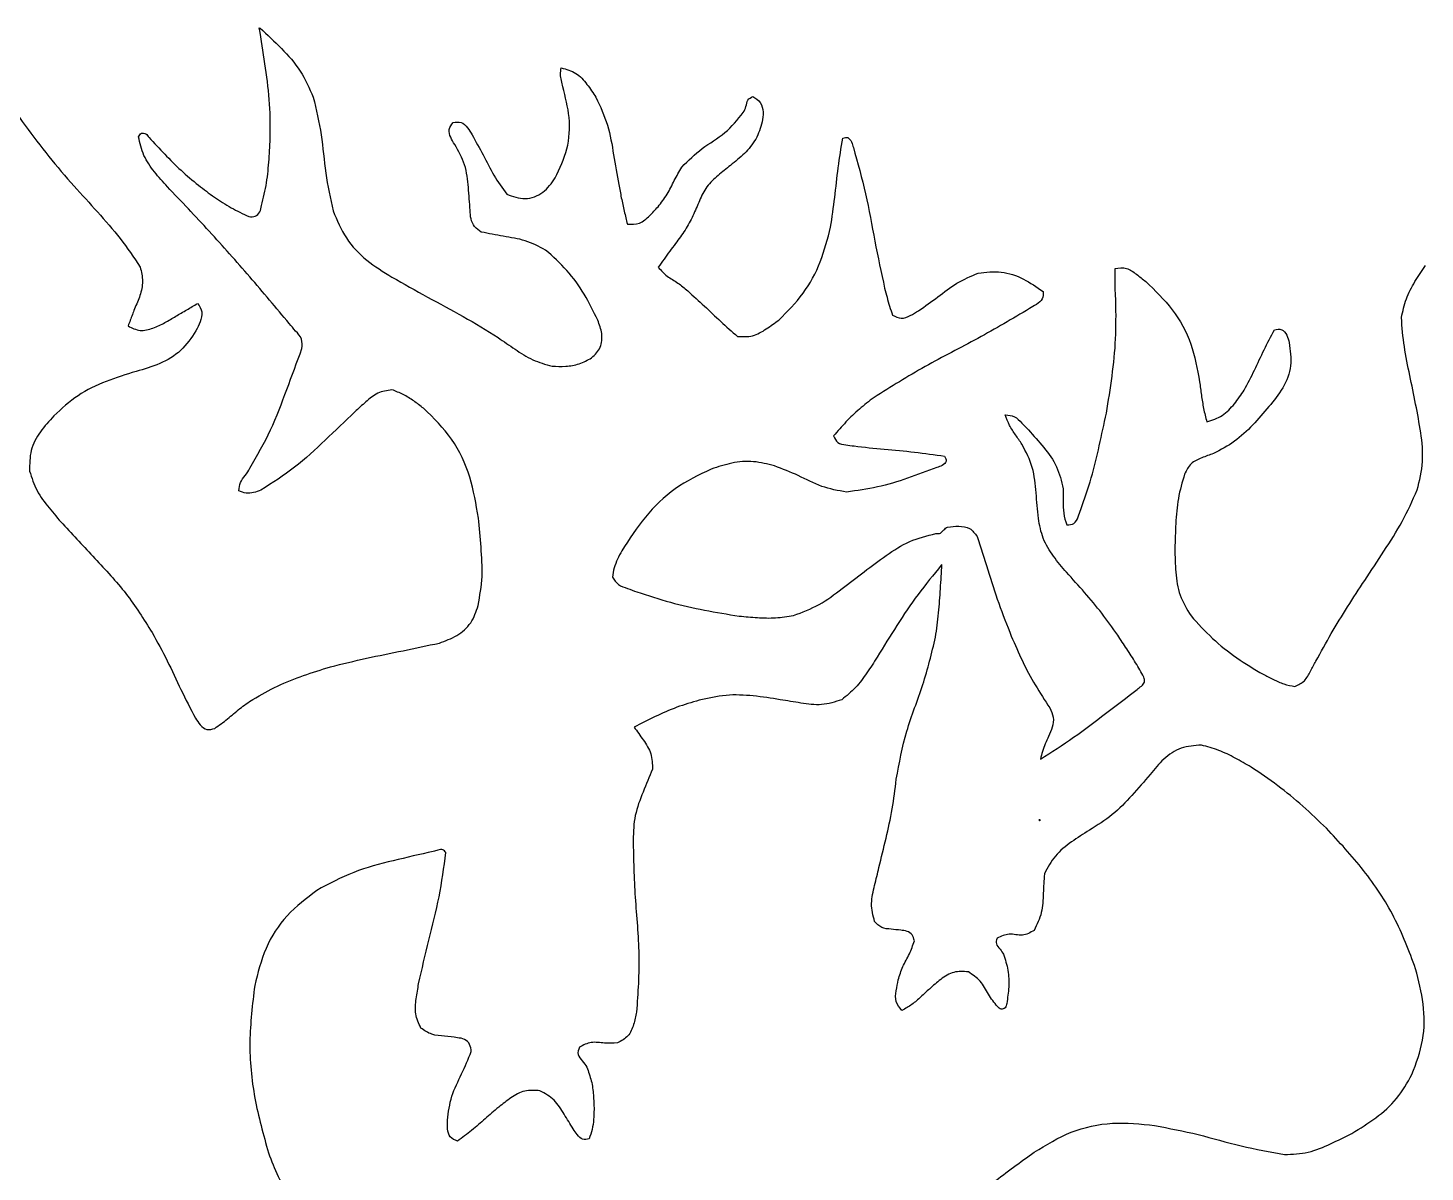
# Model space of a CAD drawing. Extents: x 0 to 290, y 41 to 325.
# Drawn here: x 127.6 to 212.1, y 255.9 to 325.1 of the extents above; entities that cross this region are included whole.
import ezdxf

# ---------------------------------------------------------------- set-up
doc = ezdxf.new("R2010")
doc.units = 0
doc.layers.get('0').update_dxf_attribs({"linetype": 'CONTINUOUS'})

msp = doc.modelspace()

# ---------------------------------------------------------------- linework, layer by layer
at = {"color": 7}
for points in [[(141.621369, 325.12), (141.671604, 325.112063)], [(182.894676, 292.662187), (182.863067, 292.619853), (182.863067, 292.619853)]]:
    msp.add_lwpolyline(points, dxfattribs=at)
for points, knots in [([(142.287978, 318.595615), (142.284275, 319.325873), (142.276866, 320.786984), (141.958197, 322.957079), (141.733645, 324.399025), (141.621369, 325.12)], [0, 0, 0, 0, 2.18802, 4.377823, 6.567634, 6.567634, 6.567634, 6.567634]), ([(141.671604, 325.112063), (142.103837, 324.706851), (142.967653, 323.897034), (144.173782, 322.564057), (144.648916, 321.471781), (144.886116, 320.926488)], [0, 0, 0, 0, 1.780556, 3.55844, 5.330833, 5.330833, 5.330833, 5.330833]), ([(159.969482, 321.558835), (159.94075, 321.683937), (159.883364, 321.933799), (159.810753, 322.317021), (159.854869, 322.571824), (159.876913, 322.699146)], [0, 0, 0, 0, 0.386009, 0.770968, 1.15545, 1.15545, 1.15545, 1.15545]), ([(159.876913, 322.699146), (160.185327, 322.615556), (160.805975, 322.447342), (161.458741, 321.713416), (161.806362, 321.187192), (161.980316, 320.923864)], [0, 0, 0, 0, 0.938965, 1.889561, 2.841717, 2.841717, 2.841717, 2.841717]), ([(126.077416, 321.127572), (126.537258, 320.490915), (127.456897, 319.217666), (128.861597, 317.324207), (129.900009, 316.145104), (130.419122, 315.555658)], [0, 0, 0, 0, 2.356377, 4.712518, 7.067813, 7.067813, 7.067813, 7.067813]), ([(159.514258, 316.042463), (159.788102, 316.61714), (160.336006, 317.766947), (160.453928, 319.715899), (160.13104, 320.944236), (159.969482, 321.558835)], [0, 0, 0, 0, 1.896781, 3.79506, 5.696005, 5.696005, 5.696005, 5.696005]), ([(144.886116, 320.926488), (145.064719, 320.171433), (145.422476, 318.658997), (145.585004, 316.329314), (145.919935, 314.81123), (146.087253, 314.052853)], [0, 0, 0, 0, 2.324111, 4.655379, 6.982564, 6.982564, 6.982564, 6.982564]), ([(161.980316, 320.923864), (162.237036, 320.369982), (162.751614, 319.259765), (163.042563, 317.442563), (163.256887, 316.242831), (163.364051, 315.64295)], [0, 0, 0, 0, 1.822426, 3.652923, 5.483513, 5.483513, 5.483513, 5.483513]), ([(170.888378, 320.005795), (170.949153, 320.122187), (171.072019, 320.35749), (171.113423, 320.782162), (171.354591, 320.915341), (171.470602, 320.979405)], [0, 0, 0, 0, 0.395779, 0.800122, 1.174917, 1.174917, 1.174917, 1.174917]), ([(171.470602, 320.979405), (171.636552, 320.868094), (171.974591, 320.641353), (172.121956, 320.018946), (172.063165, 319.624999), (172.033918, 319.429017)], [0, 0, 0, 0, 0.580736, 1.182961, 1.779155, 1.779155, 1.779155, 1.779155]), ([(153.437167, 318.071754), (153.350649, 318.20878), (153.178648, 318.481191), (153.035922, 318.993813), (153.242894, 319.259018), (153.344598, 319.389337)], [0, 0, 0, 0, 0.492462, 0.979029, 1.449117, 1.449117, 1.449117, 1.449117]), ([(153.344598, 319.389337), (153.511703, 319.419045), (153.855098, 319.480094), (154.233599, 319.080236), (154.404565, 318.79605), (154.490138, 318.653809)], [0, 0, 0, 0, 0.479336, 0.985018, 1.491753, 1.491753, 1.491753, 1.491753]), ([(167.173769, 316.701255), (167.56573, 317.094469), (168.353117, 317.884375), (169.83734, 318.696639), (170.539248, 319.570924), (170.888378, 320.005795)], [0, 0, 0, 0, 1.659794, 3.334259, 4.991411, 4.991411, 4.991411, 4.991411]), ([(172.033918, 319.429017), (171.92436, 319.07434), (171.70496, 318.36407), (170.975168, 317.500214), (170.400849, 317.036671), (170.113113, 316.804435)], [0, 0, 0, 0, 1.103421, 2.209697, 3.320416, 3.320416, 3.320416, 3.320416]), ([(134.313789, 318.53474), (134.364149, 318.622588), (134.461969, 318.793225), (134.790987, 318.732939), (134.89601, 318.578867), (134.951329, 318.497712)], [0, 0, 0, 0, 0.276198, 0.536484, 0.826177, 0.826177, 0.826177, 0.826177]), ([(136.059898, 315.513325), (135.794312, 315.804779), (135.263614, 316.387168), (134.578704, 317.375412), (134.401934, 318.148995), (134.313789, 318.53474)], [0, 0, 0, 0, 1.185305, 2.368494, 3.545298, 3.545298, 3.545298, 3.545298]), ([(141.756271, 314.3677), (141.868285, 314.829046), (142.092448, 315.752295), (142.216558, 317.173891), (142.26417, 318.121691), (142.287978, 318.595615)], [0, 0, 0, 0, 1.422251, 2.846221, 4.270336, 4.270336, 4.270336, 4.270336]), ([(154.490138, 318.653809), (154.714653, 318.24879), (155.163802, 317.438536), (155.772234, 316.185426), (156.31636, 315.433744), (156.588178, 315.058242)], [0, 0, 0, 0, 1.389654, 2.780046, 4.167937, 4.167937, 4.167937, 4.167937]), ([(176.902251, 318.458032), (177.012706, 318.486464), (177.244859, 318.546222), (177.452216, 318.213368), (177.514052, 317.999436), (177.545153, 317.891837)], [0, 0, 0, 0, 0.310302, 0.652189, 0.998149, 0.998149, 0.998149, 0.998149]), ([(134.951329, 318.497712), (135.264737, 318.15661), (135.891276, 317.47471), (136.873804, 316.490576), (137.585167, 315.897303), (137.940909, 315.600616)], [0, 0, 0, 0, 1.389775, 2.778315, 4.16733, 4.16733, 4.16733, 4.16733]), ([(154.37104, 314.087256), (154.337439, 314.546724), (154.270346, 315.464192), (154.123435, 316.8603), (153.665533, 317.668625), (153.437167, 318.071754)], [0, 0, 0, 0, 1.386511, 2.768597, 4.143637, 4.143637, 4.143637, 4.143637]), ([(176.16932, 313.066007), (176.25723, 313.664239), (176.433099, 314.861024), (176.610912, 316.667142), (176.805159, 317.861195), (176.902251, 318.458032)], [0, 0, 0, 0, 1.813786, 3.628544, 5.442149, 5.442149, 5.442149, 5.442149]), ([(177.545153, 317.891837), (177.806742, 316.957826), (178.330189, 315.088839), (178.823602, 312.218205), (179.23245, 310.321138), (179.436889, 309.372536)], [0, 0, 0, 0, 2.907839, 5.818684, 8.729949, 8.729949, 8.729949, 8.729949]), ([(156.588178, 315.058242), (156.951766, 314.924153), (157.681021, 314.655208), (158.851546, 315.094124), (159.293163, 315.726077), (159.514258, 316.042463)], [0, 0, 0, 0, 1.133987, 2.27446, 3.41789, 3.41789, 3.41789, 3.41789]), ([(165.731896, 314.298923), (165.925217, 314.545133), (166.312278, 315.038083), (166.703163, 315.893428), (167.017119, 316.432354), (167.173769, 316.701255)], [0, 0, 0, 0, 0.935672, 1.873359, 2.807144, 2.807144, 2.807144, 2.807144]), ([(170.113113, 316.804435), (169.863336, 316.604088), (169.364581, 316.204035), (168.637372, 315.550852), (168.37233, 314.961118), (168.240004, 314.666686)], [0, 0, 0, 0, 0.963716, 1.924348, 2.882146, 2.882146, 2.882146, 2.882146]), ([(130.419122, 315.555658), (130.890596, 315.032023), (131.833566, 313.984728), (133.245618, 312.407321), (134.030254, 311.235658), (134.422162, 310.650438)], [0, 0, 0, 0, 2.11462, 4.229337, 6.339638, 6.339638, 6.339638, 6.339638]), ([(143.430978, 307.23744), (142.639935, 308.181506), (141.057808, 310.069686), (138.606438, 312.835613), (136.908736, 314.620763), (136.059898, 315.513325)], [0, 0, 0, 0, 3.694939, 7.390076, 11.085097, 11.085097, 11.085097, 11.085097]), ([(137.940909, 315.600616), (138.25854, 315.35726), (138.893911, 314.870465), (139.907343, 314.223594), (140.628788, 313.878529), (140.988909, 313.706284)], [0, 0, 0, 0, 1.200293, 2.400999, 3.597702, 3.597702, 3.597702, 3.597702]), ([(163.364051, 315.64295), (163.411627, 315.373935), (163.506772, 314.835939), (163.690428, 314.037362), (163.816791, 313.506147), (163.879953, 313.240618)], [0, 0, 0, 0, 0.819433, 1.638765, 2.457622, 2.457622, 2.457622, 2.457622]), ([(140.988909, 313.706284), (141.1224, 313.695969), (141.386851, 313.675534), (141.686828, 313.98441), (141.732841, 314.238379), (141.756271, 314.3677)], [0, 0, 0, 0, 0.384479, 0.76167, 1.153001, 1.153001, 1.153001, 1.153001]), ([(163.879953, 313.240618), (164.132858, 313.237101), (164.643416, 313.230002), (165.232884, 313.749004), (165.565216, 314.115239), (165.731896, 314.298923)], [0, 0, 0, 0, 0.73328, 1.480325, 2.232005, 2.232005, 2.232005, 2.232005]), ([(168.240004, 314.666686), (168.112628, 314.361896), (167.8581, 313.752855), (167.38355, 312.879345), (166.988184, 312.34965), (166.790229, 312.084438)], [0, 0, 0, 0, 0.99085, 1.979949, 2.971773, 2.971773, 2.971773, 2.971773]), ([(146.087253, 314.052853), (146.32117, 313.48676), (146.789124, 312.354285), (148.07963, 311.001676), (149.121684, 310.367359), (149.643253, 310.04987)], [0, 0, 0, 0, 1.82496, 3.650852, 5.480553, 5.480553, 5.480553, 5.480553]), ([(155.045833, 312.772326), (154.898467, 312.870048), (154.605722, 313.064174), (154.392786, 313.567049), (154.378336, 313.912729), (154.37104, 314.087256)], [0, 0, 0, 0, 0.520535, 1.034054, 1.557697, 1.557697, 1.557697, 1.557697]), ([(158.934856, 311.682271), (158.533519, 311.893522), (157.728097, 312.31747), (156.371117, 312.497953), (155.487094, 312.680972), (155.045833, 312.772326)], [0, 0, 0, 0, 1.349573, 2.708386, 4.062594, 4.062594, 4.062594, 4.062594]), ([(173.036653, 307.446454), (173.55248, 307.962537), (174.584067, 308.994637), (175.625415, 310.951025), (175.987986, 312.360885), (176.16932, 313.066007)], [0, 0, 0, 0, 2.180119, 4.359957, 6.540984, 6.540984, 6.540984, 6.540984]), ([(166.790229, 312.084438), (166.674477, 311.924573), (166.442807, 311.604615), (166.095122, 311.124983), (165.863452, 310.805026), (165.7477, 310.645161)], [0, 0, 0, 0, 0.592113, 1.185071, 1.777184, 1.777184, 1.777184, 1.777184]), ([(162.086149, 307.430565), (161.828183, 307.965719), (161.312471, 309.035573), (160.259243, 310.489243), (159.376302, 311.28461), (158.934856, 311.682271)], [0, 0, 0, 0, 1.780642, 3.559777, 5.338717, 5.338717, 5.338717, 5.338717]), ([(134.422162, 310.650438), (134.488297, 310.364591), (134.620858, 309.791637), (134.428826, 308.915963), (134.193478, 308.382858), (134.075593, 308.115829)], [0, 0, 0, 0, 0.870274, 1.744383, 2.62163, 2.62163, 2.62163, 2.62163]), ([(165.7477, 310.645161), (165.916538, 310.453097), (166.256468, 310.066404), (166.948489, 309.712545), (167.335268, 309.374509), (167.52824, 309.205856)], [0, 0, 0, 0, 0.760374, 1.530902, 2.298114, 2.298114, 2.298114, 2.298114]), ([(181.489773, 308.007343), (181.877408, 308.282344), (182.652877, 308.832488), (183.771823, 309.730536), (184.651918, 310.098997), (185.090647, 310.282675)], [0, 0, 0, 0, 1.427359, 2.855451, 4.275006, 4.275006, 4.275006, 4.275006]), ([(185.090647, 310.282675), (185.558656, 310.338936), (186.495724, 310.451584), (187.865537, 309.983188), (188.630943, 309.442397), (189.014382, 309.171481)], [0, 0, 0, 0, 1.399116, 2.801366, 4.209017, 4.209017, 4.209017, 4.209017]), ([(193.371893, 310.568425), (193.606974, 310.597512), (194.084245, 310.656567), (194.676074, 310.215437), (195.039516, 309.925164), (195.221296, 309.77998)], [0, 0, 0, 0, 0.684684, 1.390072, 2.095914, 2.095914, 2.095914, 2.095914]), ([(193.422129, 308.568231), (193.407287, 308.790392), (193.377627, 309.234382), (193.374192, 309.901723), (193.37266, 310.346199), (193.371893, 310.568425)], [0, 0, 0, 0, 0.667805, 1.33461, 2.001338, 2.001338, 2.001338, 2.001338]), ([(210.685662, 307.594621), (210.76965, 307.976175), (210.937709, 308.73966), (211.487199, 309.782748), (211.922856, 310.428113), (212.1408, 310.750966)], [0, 0, 0, 0, 1.167161, 2.335479, 3.505032, 3.505032, 3.505032, 3.505032]), ([(149.643253, 310.04987), (150.354725, 309.639449), (151.778034, 308.818398), (153.968692, 307.687129), (155.364158, 306.819233), (156.061551, 306.385496)], [0, 0, 0, 0, 2.463948, 4.929161, 7.391971, 7.391971, 7.391971, 7.391971]), ([(179.436889, 309.372536), (179.484276, 309.189576), (179.579175, 308.823171), (179.722623, 308.274272), (179.85326, 307.919535), (179.91836, 307.742759)], [0, 0, 0, 0, 0.567093, 1.135687, 1.700486, 1.700486, 1.700486, 1.700486]), ([(195.221296, 309.77998), (195.788997, 309.235194), (196.924043, 308.145962), (198.065601, 306.030243), (198.345882, 304.482173), (198.486042, 303.708026)], [0, 0, 0, 0, 2.351791, 4.702105, 7.053097, 7.053097, 7.053097, 7.053097]), ([(135.914271, 307.290357), (136.134143, 307.419321), (136.574098, 307.677373), (137.233668, 308.064827), (137.673623, 308.322879), (137.893496, 308.451843)], [0, 0, 0, 0, 0.764709, 1.53015, 2.294859, 2.294859, 2.294859, 2.294859]), ([(137.893496, 308.451843), (138.005709, 308.284067), (138.234738, 307.941636), (138.051364, 307.326445), (137.878997, 306.970874), (137.792742, 306.79294)], [0, 0, 0, 0, 0.577055, 1.177776, 1.779499, 1.779499, 1.779499, 1.779499]), ([(167.52824, 309.205856), (167.866106, 308.903998), (168.541882, 308.300245), (169.519264, 307.354673), (170.197289, 306.752743), (170.536447, 306.451649)], [0, 0, 0, 0, 1.359092, 2.71836, 4.078793, 4.078793, 4.078793, 4.078793]), ([(189.014382, 309.171481), (189.022818, 309.009804), (189.040214, 308.676393), (188.607098, 308.383266), (188.337113, 308.220825), (188.202147, 308.13962)], [0, 0, 0, 0, 0.454466, 0.937204, 1.419758, 1.419758, 1.419758, 1.419758]), ([(192.842727, 301.808388), (192.965754, 302.553383), (193.211832, 304.043509), (193.442506, 306.301338), (193.428921, 307.812646), (193.422129, 308.568231)], [0, 0, 0, 0, 2.265352, 4.531115, 6.796459, 6.796459, 6.796459, 6.796459]), ([(134.075593, 308.115829), (134.032415, 308.001417), (133.946158, 307.77286), (133.815748, 307.43061), (133.727823, 307.203039), (133.683869, 307.089274)], [0, 0, 0, 0, 0.366864, 0.732877, 1.098759, 1.098759, 1.098759, 1.098759]), ([(188.202147, 308.13962), (187.165482, 307.52641), (185.091793, 306.299779), (181.858775, 304.68061), (179.815273, 303.404102), (178.793987, 302.766137)], [0, 0, 0, 0, 3.61258, 7.22641, 10.836956, 10.836956, 10.836956, 10.836956]), ([(179.91836, 307.742759), (180.089958, 307.652575), (180.439929, 307.468645), (181.003743, 307.714954), (181.327608, 307.909787), (181.489773, 308.007343)], [0, 0, 0, 0, 0.552986, 1.127806, 1.704278, 1.704278, 1.704278, 1.704278]), ([(211.548133, 302.358693), (211.431369, 302.937468), (211.197837, 304.09504), (210.824492, 305.828699), (210.731904, 307.006415), (210.685662, 307.594621)], [0, 0, 0, 0, 1.771845, 3.543761, 5.311754, 5.311754, 5.311754, 5.311754]), ([(133.683869, 307.089274), (133.922418, 306.967773), (134.403812, 306.722583), (135.210165, 306.939837), (135.679189, 307.173328), (135.914271, 307.290357)], [0, 0, 0, 0, 0.776854, 1.5677, 2.362405, 2.362405, 2.362405, 2.362405]), ([(137.792742, 306.79294), (137.512175, 306.373708), (136.950071, 305.533793), (135.614597, 304.755854), (134.65249, 304.477221), (134.170702, 304.337692)], [0, 0, 0, 0, 1.496171, 2.997516, 4.503451, 4.503451, 4.503451, 4.503451]), ([(144.20088, 305.716122), (144.214847, 305.916275), (144.24338, 306.32515), (143.809277, 306.781517), (143.557001, 307.085558), (143.430978, 307.23744)], [0, 0, 0, 0, 0.575921, 1.176498, 1.775991, 1.775991, 1.775991, 1.775991]), ([(161.718413, 305.157886), (161.921138, 305.355832), (162.327952, 305.753056), (162.382664, 306.648658), (162.185369, 307.168923), (162.086149, 307.430565)], [0, 0, 0, 0, 0.824328, 1.654206, 2.493775, 2.493775, 2.493775, 2.493775]), ([(170.536447, 306.451649), (170.847158, 306.4384), (171.473173, 306.411705), (172.293752, 306.900338), (172.788918, 307.264341), (173.036653, 307.446454)], [0, 0, 0, 0, 0.913501, 1.840502, 2.768641, 2.768641, 2.768641, 2.768641]), ([(201.184933, 303.205332), (201.394566, 303.607292), (201.813876, 304.411301), (202.371078, 305.652247), (202.792041, 306.455143), (203.002444, 306.85644)], [0, 0, 0, 0, 1.359768, 2.719831, 4.078879, 4.078879, 4.078879, 4.078879]), ([(203.002444, 306.85644), (203.158528, 306.884528), (203.475665, 306.941596), (203.79855, 306.531012), (203.863851, 306.233852), (203.896807, 306.083885)], [0, 0, 0, 0, 0.443001, 0.900109, 1.365834, 1.365834, 1.365834, 1.365834]), ([(156.061551, 306.385496), (156.401516, 306.150503), (157.081705, 305.680338), (158.124118, 304.987587), (158.924885, 304.765711), (159.323758, 304.655192)], [0, 0, 0, 0, 1.242185, 2.48531, 3.719086, 3.719086, 3.719086, 3.719086]), ([(203.896807, 306.083885), (203.965765, 305.613927), (204.104007, 304.671799), (203.570223, 303.303693), (202.975252, 302.571991), (202.677042, 302.205249)], [0, 0, 0, 0, 1.404373, 2.815353, 4.23322, 4.23322, 4.23322, 4.23322]), ([(141.052409, 298.474751), (141.489278, 299.238236), (142.363649, 300.76631), (143.284147, 303.244144), (143.895321, 304.89218), (144.20088, 305.716122)], [0, 0, 0, 0, 2.634323, 5.272454, 7.910099, 7.910099, 7.910099, 7.910099]), ([(159.323758, 304.655192), (159.600016, 304.641683), (160.153887, 304.6146), (160.984586, 304.763716), (161.474421, 305.026827), (161.718413, 305.157886)], [0, 0, 0, 0, 0.82904, 1.662146, 2.488982, 2.488982, 2.488982, 2.488982]), ([(134.170702, 304.337692), (133.563316, 304.148524), (132.349803, 303.770581), (130.602063, 302.949272), (129.666801, 302.079196), (129.199358, 301.644332)], [0, 0, 0, 0, 1.910264, 3.816563, 5.721331, 5.721331, 5.721331, 5.721331]), ([(198.486042, 303.708026), (198.52109, 303.437118), (198.591136, 302.895687), (198.709269, 302.084173), (198.849819, 301.556375), (198.9201, 301.292458)], [0, 0, 0, 0, 0.819701, 1.638236, 2.456889, 2.456889, 2.456889, 2.456889]), ([(149.640431, 303.226498), (149.34408, 303.182059), (148.746461, 303.092443), (148.0548, 302.48919), (147.614434, 302.091764), (147.394224, 301.893026)], [0, 0, 0, 0, 0.880547, 1.775706, 2.671086, 2.671086, 2.671086, 2.671086]), ([(151.553333, 302.107346), (151.356593, 302.258429), (150.962962, 302.560708), (150.333595, 302.961994), (149.870721, 303.138622), (149.640431, 303.226498)], [0, 0, 0, 0, 0.744499, 1.489563, 2.227282, 2.227282, 2.227282, 2.227282]), ([(178.793987, 302.766137), (178.496625, 302.53515), (177.901796, 302.073095), (177.083673, 301.290073), (176.592356, 300.718523), (176.346556, 300.432583)], [0, 0, 0, 0, 1.12913, 2.25866, 3.389491, 3.389491, 3.389491, 3.389491]), ([(198.9201, 301.292458), (199.245091, 301.395973), (199.898775, 301.604183), (200.606971, 302.372313), (200.992251, 302.927617), (201.184933, 303.205332)], [0, 0, 0, 0, 1.006564, 2.024596, 3.04308, 3.04308, 3.04308, 3.04308]), ([(129.199358, 301.644332), (128.915478, 301.335297), (128.348738, 300.718337), (127.729425, 299.578273), (127.730447, 298.732087), (127.730956, 298.310695)], [0, 0, 0, 0, 1.261017, 2.517498, 3.763921, 3.763921, 3.763921, 3.763921]), ([(147.394224, 301.893026), (146.801114, 301.321521), (145.614725, 300.178349), (143.805948, 298.481519), (142.410849, 297.598349), (141.713938, 297.157168)], [0, 0, 0, 0, 2.472618, 4.945933, 7.414729, 7.414729, 7.414729, 7.414729]), ([(154.871138, 295.469169), (154.73238, 296.304174), (154.455085, 297.972852), (153.374685, 300.327929), (152.160129, 301.514522), (151.553333, 302.107346)], [0, 0, 0, 0, 2.536064, 5.068083, 7.596077, 7.596077, 7.596077, 7.596077]), ([(187.741842, 299.927264), (187.611635, 300.114669), (187.351369, 300.489267), (186.973899, 301.063915), (186.812051, 301.491561), (186.731204, 301.705179)], [0, 0, 0, 0, 0.685213, 1.369649, 2.052775, 2.052775, 2.052775, 2.052775]), ([(186.731204, 301.705179), (186.92529, 301.689965), (187.320547, 301.658981), (187.728295, 301.208759), (187.996621, 300.932939), (188.130744, 300.795069)], [0, 0, 0, 0, 0.562997, 1.146547, 1.729758, 1.729758, 1.729758, 1.729758]), ([(191.305462, 295.985071), (191.525826, 296.617875), (191.966644, 297.883743), (192.425331, 299.84264), (192.703584, 301.153089), (192.842727, 301.808388)], [0, 0, 0, 0, 2.008846, 4.018512, 6.028632, 6.028632, 6.028632, 6.028632]), ([(202.677042, 302.205249), (202.356578, 301.830107), (201.715557, 301.079715), (200.628885, 300.054633), (199.752051, 299.59377), (199.314364, 299.363723)], [0, 0, 0, 0, 1.481471, 2.963367, 4.440333, 4.440333, 4.440333, 4.440333]), ([(211.643524, 297.167752), (211.781475, 297.737009), (212.057855, 298.877502), (211.880842, 300.640945), (211.659096, 301.785803), (211.548133, 302.358693)], [0, 0, 0, 0, 1.744983, 3.496026, 5.249889, 5.249889, 5.249889, 5.249889]), ([(188.130744, 300.795069), (188.444144, 300.44935), (189.070683, 299.7582), (189.917271, 298.611296), (190.126909, 297.693609), (190.231324, 297.236529)], [0, 0, 0, 0, 1.403896, 2.806626, 4.198615, 4.198615, 4.198615, 4.198615]), ([(176.346556, 300.432583), (176.418952, 300.281047), (176.567724, 299.96965), (177.099162, 299.893172), (177.422935, 299.848849), (177.584664, 299.826708)], [0, 0, 0, 0, 0.473963, 0.973965, 1.473, 1.473, 1.473, 1.473]), ([(188.733853, 295.448002), (188.685917, 295.960469), (188.59008, 296.985024), (188.464718, 298.547707), (187.982301, 299.468365), (187.741842, 299.927264)], [0, 0, 0, 0, 1.548696, 3.096247, 4.634211, 4.634211, 4.634211, 4.634211]), ([(177.584664, 299.826708), (178.193363, 299.755896), (179.410335, 299.614322), (181.243562, 299.477759), (182.455528, 299.299416), (183.061469, 299.21025)], [0, 0, 0, 0, 1.838331, 3.675378, 5.512172, 5.512172, 5.512172, 5.512172]), ([(183.061469, 299.21025), (183.116057, 299.105306), (183.229093, 298.888), (182.921187, 298.624008), (182.706702, 298.561747), (182.598342, 298.530292)], [0, 0, 0, 0, 0.317585, 0.657621, 1.004818, 1.004818, 1.004818, 1.004818]), ([(199.314364, 299.363723), (199.081382, 299.283569), (198.617146, 299.123858), (197.910675, 298.805183), (197.687085, 298.351269), (197.575876, 298.125501)], [0, 0, 0, 0, 0.745792, 1.486046, 2.21859, 2.21859, 2.21859, 2.21859]), ([(127.730956, 298.310695), (127.858879, 297.904758), (128.115539, 297.090301), (128.904139, 296.072015), (129.455688, 295.428445), (129.731347, 295.106796)], [0, 0, 0, 0, 1.266809, 2.541678, 3.815474, 3.815474, 3.815474, 3.815474]), ([(140.382978, 297.117488), (140.400162, 297.287963), (140.435176, 297.635316), (140.787636, 298.032108), (140.964334, 298.327508), (141.052409, 298.474751)], [0, 0, 0, 0, 0.501193, 1.021208, 1.538012, 1.538012, 1.538012, 1.538012]), ([(168.949229, 298.427112), (168.199405, 298.068392), (166.698288, 297.350251), (164.892447, 295.580639), (163.993495, 294.18723), (163.543827, 293.490227)], [0, 0, 0, 0, 2.479925, 4.964706, 7.451619, 7.451619, 7.451619, 7.451619]), ([(172.774751, 298.617612), (172.353381, 298.728703), (171.510079, 298.951033), (170.187808, 298.836307), (169.362473, 298.563637), (168.949229, 298.427112)], [0, 0, 0, 0, 1.299408, 2.600548, 3.90533, 3.90533, 3.90533, 3.90533]), ([(177.137624, 297.040752), (176.625565, 297.127464), (175.597927, 297.301485), (174.230143, 298.070473), (173.259641, 298.435322), (172.774751, 298.617612)], [0, 0, 0, 0, 1.546073, 3.102768, 4.657151, 4.657151, 4.657151, 4.657151]), ([(182.598342, 298.530292), (182.008416, 298.306492), (180.828626, 297.858914), (179.014681, 297.297634), (177.763023, 297.12634), (177.137624, 297.040752)], [0, 0, 0, 0, 1.893497, 3.786793, 5.67749, 5.67749, 5.67749, 5.67749]), ([(197.575876, 298.125501), (197.432581, 297.637619), (197.145579, 296.660447), (197.031496, 295.133205), (197.00288, 294.117287), (196.988571, 293.609324)], [0, 0, 0, 0, 1.52127, 3.046928, 4.572605, 4.572605, 4.572605, 4.572605]), ([(141.713938, 297.157168), (141.570957, 297.100028), (141.286143, 296.986207), (140.81262, 296.941823), (140.526212, 297.058925), (140.382978, 297.117488)], [0, 0, 0, 0, 0.461919, 0.920132, 1.378538, 1.378538, 1.378538, 1.378538]), ([(190.231324, 297.236529), (190.23344, 296.991069), (190.237669, 296.500309), (190.229918, 295.758051), (190.373975, 295.286399), (190.445813, 295.051198)], [0, 0, 0, 0, 0.737642, 1.474806, 2.208075, 2.208075, 2.208075, 2.208075]), ([(208.473887, 291.696422), (208.85952, 292.285009), (209.63095, 293.462435), (210.779584, 295.239269), (211.355738, 296.525357), (211.643524, 297.167752)], [0, 0, 0, 0, 2.111928, 4.224759, 6.333329, 6.333329, 6.333329, 6.333329]), ([(190.445813, 295.051198), (190.605561, 295.059211), (190.934624, 295.075717), (191.153854, 295.547181), (191.254819, 295.838798), (191.305462, 295.985071)], [0, 0, 0, 0, 0.445618, 0.91793, 1.393264, 1.393264, 1.393264, 1.393264]), ([(129.731347, 295.106796), (130.375402, 294.411932), (131.6634, 293.022326), (133.625839, 290.951833), (134.633192, 289.341668), (135.136467, 288.537227)], [0, 0, 0, 0, 2.844341, 5.688182, 8.527496, 8.527496, 8.527496, 8.527496]), ([(154.855333, 290.174962), (154.956757, 290.757911), (155.159988, 291.926016), (155.034473, 293.704327), (154.925571, 294.881021), (154.871138, 295.469169)], [0, 0, 0, 0, 1.768463, 3.54362, 5.317577, 5.317577, 5.317577, 5.317577]), ([(182.5244, 294.524571), (182.626285, 294.520203), (182.829305, 294.511499), (183.003487, 294.771286), (183.163488, 294.872982), (183.244067, 294.924198)], [0, 0, 0, 0, 0.285526, 0.568949, 0.856503, 0.856503, 0.856503, 0.856503]), ([(183.244067, 294.924198), (183.465521, 294.949594), (183.90722, 295.000248), (184.618469, 294.90714), (184.893791, 294.537879), (185.029969, 294.355238)], [0, 0, 0, 0, 0.675176, 1.346661, 2.003834, 2.003834, 2.003834, 2.003834]), ([(190.435089, 292.183256), (190.165738, 292.500778), (189.628078, 293.134594), (188.956423, 294.212054), (188.808005, 295.036233), (188.733853, 295.448002)], [0, 0, 0, 0, 1.251336, 2.497835, 3.742394, 3.742394, 3.742394, 3.742394]), ([(178.20132, 292.220227), (178.640725, 292.551167), (179.518612, 293.212353), (180.914826, 294.127003), (181.988526, 294.392209), (182.5244, 294.524571)], [0, 0, 0, 0, 1.653645, 3.303816, 4.947999, 4.947999, 4.947999, 4.947999]), ([(185.029969, 294.355238), (185.249993, 293.681717), (185.690074, 292.334576), (186.308968, 290.299219), (186.83373, 288.981764), (187.096118, 288.32302)], [0, 0, 0, 0, 2.125831, 4.251973, 6.378218, 6.378218, 6.378218, 6.378218]), ([(163.543827, 293.490227), (163.45549, 293.321847), (163.278325, 292.98415), (163.059781, 292.455046), (163.002938, 292.080023), (162.974867, 291.894824)], [0, 0, 0, 0, 0.570865, 1.144908, 1.70496, 1.70496, 1.70496, 1.70496]), ([(196.988571, 293.609324), (196.995283, 293.136845), (197.008699, 292.192467), (197.219572, 290.763541), (197.716986, 289.950708), (197.96506, 289.545324)], [0, 0, 0, 0, 1.420907, 2.840066, 4.252027, 4.252027, 4.252027, 4.252027]), ([(182.863067, 292.619853), (182.385454, 292.033922), (181.430109, 290.86191), (180.164431, 288.977496), (179.37598, 287.687649), (178.981664, 287.042578)], [0, 0, 0, 0, 2.266691, 4.533956, 6.802259, 6.802259, 6.802259, 6.802259]), ([(182.513676, 288.25952), (182.579464, 288.746431), (182.711038, 289.720225), (182.818102, 291.190631), (182.869151, 292.171662), (182.894676, 292.662187)], [0, 0, 0, 0, 1.473671, 2.947261, 4.420906, 4.420906, 4.420906, 4.420906]), ([(162.974867, 291.894824), (163.085746, 291.730145), (163.311326, 291.395112), (163.897961, 291.208595), (164.267198, 291.068054), (164.451453, 290.997922)], [0, 0, 0, 0, 0.57862, 1.177181, 1.773394, 1.773394, 1.773394, 1.773394]), ([(173.925653, 289.569313), (174.453497, 289.767166), (175.511408, 290.163704), (176.862193, 291.195791), (177.754948, 291.878751), (178.20132, 292.220227)], [0, 0, 0, 0, 1.681699, 3.370481, 5.059217, 5.059217, 5.059217, 5.059217]), ([(193.530784, 288.376078), (193.216901, 288.822991), (192.589364, 289.716489), (191.533081, 290.96933), (190.801147, 291.778546), (190.435089, 292.183256)], [0, 0, 0, 0, 1.637637, 3.274071, 4.911324, 4.911324, 4.911324, 4.911324]), ([(205.518456, 286.806922), (205.823189, 287.36416), (206.432628, 288.478585), (207.422293, 290.107511), (208.123329, 291.166745), (208.473887, 291.696422)], [0, 0, 0, 0, 1.905186, 3.810197, 5.715646, 5.715646, 5.715646, 5.715646]), ([(164.451453, 290.997922), (165.124695, 290.778155), (166.471282, 290.338586), (168.545662, 289.870309), (169.943543, 289.646669), (170.64228, 289.534882)], [0, 0, 0, 0, 2.123679, 4.247688, 6.370463, 6.370463, 6.370463, 6.370463]), ([(152.513736, 287.905049), (152.87246, 288.03665), (153.587982, 288.299147), (154.495341, 289.076182), (154.735361, 289.808779), (154.855333, 290.174962)], [0, 0, 0, 0, 1.144673, 2.283197, 3.421001, 3.421001, 3.421001, 3.421001]), ([(170.64228, 289.534882), (171.007258, 289.502137), (171.73761, 289.436611), (172.840345, 289.392154), (173.564604, 289.510378), (173.925653, 289.569313)], [0, 0, 0, 0, 1.100094, 2.201384, 3.296121, 3.296121, 3.296121, 3.296121]), ([(197.96506, 289.545324), (198.387085, 289.081371), (199.23171, 288.152831), (200.706908, 286.971149), (201.785934, 286.330765), (202.325111, 286.010773)], [0, 0, 0, 0, 1.879582, 3.761729, 5.641528, 5.641528, 5.641528, 5.641528]), ([(135.136467, 288.537227), (135.449373, 287.972553), (136.075379, 286.842855), (136.868606, 285.075171), (137.463715, 283.929574), (137.761133, 283.357038)], [0, 0, 0, 0, 1.935866, 3.872932, 5.808223, 5.808223, 5.808223, 5.808223]), ([(180.140469, 279.660773), (180.319145, 280.638186), (180.677103, 282.596331), (181.818753, 285.36111), (182.282246, 287.294264), (182.513676, 288.25952)], [0, 0, 0, 0, 2.972703, 5.955505, 8.93017, 8.93017, 8.93017, 8.93017]), ([(187.096118, 288.32302), (187.313051, 287.818726), (187.746835, 286.810333), (188.524498, 285.356102), (189.126134, 284.437923), (189.426991, 283.978773)], [0, 0, 0, 0, 1.64651, 3.292383, 4.938685, 4.938685, 4.938685, 4.938685]), ([(195.10756, 285.84652), (194.946305, 286.135459), (194.623308, 286.714209), (194.080055, 287.547112), (193.713796, 288.099874), (193.530784, 288.376078)], [0, 0, 0, 0, 0.992376, 1.987742, 2.981831, 2.981831, 2.981831, 2.981831]), ([(145.91792, 286.460353), (146.646005, 286.641707), (148.102227, 287.004427), (150.313002, 287.430845), (151.78007, 287.746962), (152.513736, 287.905049)], [0, 0, 0, 0, 2.25057, 4.501303, 6.752843, 6.752843, 6.752843, 6.752843]), ([(141.235007, 284.492136), (141.72607, 284.773725), (142.709208, 285.337482), (144.294423, 285.960568), (145.376883, 286.293798), (145.91792, 286.460353)], [0, 0, 0, 0, 1.696216, 3.395921, 5.094411, 5.094411, 5.094411, 5.094411]), ([(178.981664, 287.042578), (178.778819, 286.728073), (178.372886, 286.09869), (177.712717, 285.181028), (177.12929, 284.708715), (176.838751, 284.473509)], [0, 0, 0, 0, 1.124175, 2.249685, 3.366171, 3.366171, 3.366171, 3.366171]), ([(204.248456, 285.277842), (204.454923, 285.375769), (204.874831, 285.574931), (205.18773, 286.210747), (205.408308, 286.608368), (205.518456, 286.806922)], [0, 0, 0, 0, 0.666008, 1.354507, 2.041232, 2.041232, 2.041232, 2.041232]), ([(194.710756, 285.097784), (194.793894, 285.161346), (194.956968, 285.286019), (195.204696, 285.530945), (195.139781, 285.741842), (195.10756, 285.84652)], [0, 0, 0, 0, 0.321257, 0.630136, 0.934533, 0.934533, 0.934533, 0.934533]), ([(202.325111, 286.010773), (202.531307, 285.907716), (202.944291, 285.701304), (203.570966, 285.40278), (204.024029, 285.319229), (204.248456, 285.277842)], [0, 0, 0, 0, 0.692454, 1.3869, 2.068555, 2.068555, 2.068555, 2.068555]), ([(173.126682, 284.476049), (172.58345, 284.561664), (171.498188, 284.732705), (169.836073, 284.813611), (168.761364, 284.565586), (168.2242, 284.441618)], [0, 0, 0, 0, 1.65133, 3.299002, 4.945505, 4.945505, 4.945505, 4.945505]), ([(188.858313, 280.870096), (189.532835, 281.304935), (190.882108, 282.174761), (192.799764, 283.632743), (194.073663, 284.609364), (194.710756, 285.097784)], [0, 0, 0, 0, 2.40668, 4.814183, 7.222769, 7.222769, 7.222769, 7.222769]), ([(138.922478, 282.743204), (139.186088, 282.927876), (139.714606, 283.298129), (140.424996, 283.959119), (140.965198, 284.314591), (141.235007, 284.492136)], [0, 0, 0, 0, 0.96468, 1.934106, 2.901437, 2.901437, 2.901437, 2.901437]), ([(168.2242, 284.441618), (167.768183, 284.309781), (166.855655, 284.045965), (165.552561, 283.463718), (164.707403, 283.031033), (164.28466, 282.814607)], [0, 0, 0, 0, 1.42247, 2.846478, 4.271594, 4.271594, 4.271594, 4.271594]), ([(176.838751, 284.473509), (176.437887, 284.344162), (175.631696, 284.084027), (174.364853, 284.272398), (173.539301, 284.408183), (173.126682, 284.476049)], [0, 0, 0, 0, 1.246604, 2.507087, 3.766611, 3.766611, 3.766611, 3.766611]), ([(189.426991, 283.978773), (189.512157, 283.793333), (189.681688, 283.424195), (189.605928, 282.800551), (189.434205, 282.438687), (189.347687, 282.256371)], [0, 0, 0, 0, 0.601919, 1.198184, 1.803638, 1.803638, 1.803638, 1.803638]), ([(137.761133, 283.357038), (137.848738, 283.21967), (138.022607, 282.947038), (138.435, 282.595357), (138.76166, 282.69443), (138.922478, 282.743204)], [0, 0, 0, 0, 0.496262, 0.984925, 1.458785, 1.458785, 1.458785, 1.458785]), ([(164.28466, 282.814607), (164.470149, 282.558578), (164.840477, 282.047419), (165.380574, 281.230924), (165.389026, 280.586972), (165.393229, 280.266704)], [0, 0, 0, 0, 0.954404, 1.905465, 2.846487, 2.846487, 2.846487, 2.846487]), ([(189.347687, 282.256371), (189.279203, 282.107519), (189.142327, 281.810016), (188.964407, 281.350451), (188.893687, 281.030255), (188.858313, 280.870096)], [0, 0, 0, 0, 0.491683, 0.982701, 1.4741, 1.4741, 1.4741, 1.4741]), ([(198.589336, 281.727204), (198.172815, 281.699455), (197.337215, 281.643784), (196.269586, 280.918458), (195.750952, 280.272733), (195.4911, 279.949204)], [0, 0, 0, 0, 1.232979, 2.473537, 3.71922, 3.71922, 3.71922, 3.71922]), ([(201.602904, 280.396527), (201.284929, 280.581633), (200.648864, 280.951913), (199.655974, 281.443778), (198.944267, 281.632892), (198.589336, 281.727204)], [0, 0, 0, 0, 1.104425, 2.209251, 3.308368, 3.308368, 3.308368, 3.308368]), ([(165.393229, 280.266704), (165.20325, 279.808817), (164.823372, 278.893232), (164.278398, 277.490659), (164.243798, 276.492311), (164.226522, 275.99386)], [0, 0, 0, 0, 1.490381, 2.980149, 4.465609, 4.465609, 4.465609, 4.465609]), ([(179.09286, 274.327056), (179.237012, 274.914258), (179.525199, 276.088182), (179.924087, 277.859294), (180.068332, 279.0602), (180.140469, 279.660773)], [0, 0, 0, 0, 1.814252, 3.627017, 5.440509, 5.440509, 5.440509, 5.440509]), ([(195.4911, 279.949204), (195.128653, 279.526193), (194.404107, 278.680576), (193.236665, 277.469418), (192.289637, 276.875488), (191.816284, 276.578624)], [0, 0, 0, 0, 1.672839, 3.344075, 5.014174, 5.014174, 5.014174, 5.014174]), ([(206.153456, 276.697722), (205.681552, 277.148863), (204.737707, 278.051181), (203.224477, 279.298659), (202.143287, 280.030667), (201.602904, 280.396527)], [0, 0, 0, 0, 1.958331, 3.916816, 5.873763, 5.873763, 5.873763, 5.873763]), ([(188.800176, 277.242693), (188.79291, 277.185214), (188.782351, 277.101676), (188.842888, 277.190196), (188.81609, 277.223133), (188.800176, 277.242693)], [0, 0, 0, 0, 0.104149, 0.151367, 0.220409, 0.220409, 0.220409, 0.220409]), ([(191.816284, 276.578624), (191.452396, 276.350138), (190.725392, 275.893649), (189.698314, 275.07718), (189.294689, 274.311536), (189.093687, 273.930251)], [0, 0, 0, 0, 1.292643, 2.582543, 3.862121, 3.862121, 3.862121, 3.862121]), ([(211.545593, 268.196907), (211.148993, 269.255255), (210.355244, 271.373419), (208.453158, 274.20978), (206.920144, 275.868277), (206.153456, 276.697722)], [0, 0, 0, 0, 3.381392, 6.767469, 10.155152, 10.155152, 10.155152, 10.155152]), ([(152.900098, 275.223958), (152.84535, 275.299923), (152.727387, 275.463599), (152.419551, 275.359481), (152.23514, 275.318538), (152.14346, 275.298182)], [0, 0, 0, 0, 0.254687, 0.548758, 0.839496, 0.839496, 0.839496, 0.839496]), ([(164.226522, 275.99386), (164.2518, 274.835261), (164.30238, 272.516868), (164.674919, 269.050827), (164.515153, 266.734413), (164.435367, 265.577602)], [0, 0, 0, 0, 3.476497, 6.956579, 10.428277, 10.428277, 10.428277, 10.428277]), ([(152.14346, 275.298182), (151.335084, 275.113385), (149.718502, 274.743829), (147.294833, 274.119363), (145.829627, 273.329794), (145.097782, 272.935418)], [0, 0, 0, 0, 2.490426, 4.980332, 7.465086, 7.465086, 7.465086, 7.465086]), ([(151.257, 267.292102), (151.456624, 268.170806), (151.855882, 269.928263), (152.546249, 272.54438), (152.782234, 274.331416), (152.900098, 275.223958)], [0, 0, 0, 0, 2.703767, 5.407684, 8.1057, 8.1057, 8.1057, 8.1057]), ([(178.828418, 271.056947), (178.737691, 271.418597), (178.555028, 272.14672), (178.837225, 273.246775), (179.007662, 273.967019), (179.09286, 274.327056)], [0, 0, 0, 0, 1.100825, 2.216326, 3.3313, 3.3313, 3.3313, 3.3313]), ([(189.093687, 273.930251), (189.069478, 273.542055), (189.021063, 272.765677), (188.993291, 271.579221), (188.648837, 270.872029), (188.477313, 270.519878)], [0, 0, 0, 0, 1.170591, 2.341137, 3.502161, 3.502161, 3.502161, 3.502161]), ([(145.097782, 272.935418), (144.468625, 272.459919), (143.210439, 271.509018), (141.90754, 269.473515), (141.531496, 267.943669), (141.34338, 267.178367)], [0, 0, 0, 0, 2.353437, 4.706398, 7.061697, 7.061697, 7.061697, 7.061697]), ([(180.407733, 270.52524), (180.217553, 270.548182), (179.836528, 270.594147), (179.234157, 270.632223), (178.961798, 270.917326), (178.828418, 271.056947)], [0, 0, 0, 0, 0.580482, 1.162991, 1.722032, 1.722032, 1.722032, 1.722032]), ([(181.233233, 269.89024), (181.20491, 270.019927), (181.148839, 270.276664), (180.790416, 270.491621), (180.536819, 270.5139), (180.407733, 270.52524)], [0, 0, 0, 0, 0.382945, 0.758102, 1.147046, 1.147046, 1.147046, 1.147046]), ([(188.477313, 270.519878), (188.246846, 270.388117), (187.772417, 270.116881), (186.963282, 270.389597), (186.473978, 270.160199), (186.236469, 270.048849)], [0, 0, 0, 0, 0.764333, 1.573417, 2.336593, 2.336593, 2.336593, 2.336593]), ([(180.257027, 267.517033), (180.340324, 267.791415), (180.507418, 268.341828), (180.960321, 269.077528), (181.142638, 269.620453), (181.233233, 269.89024)], [0, 0, 0, 0, 0.85693, 1.719007, 2.570503, 2.570503, 2.570503, 2.570503]), ([(186.236469, 270.048849), (186.199714, 269.926158), (186.123002, 269.67008), (186.435656, 269.393683), (186.560731, 269.177132), (186.622549, 269.070102)], [0, 0, 0, 0, 0.354217, 0.739314, 1.115645, 1.115645, 1.115645, 1.115645]), ([(186.622549, 269.070102), (186.72724, 268.751451), (186.937259, 268.112215), (186.966822, 267.094824), (186.871418, 266.430584), (186.823773, 266.098867)], [0, 0, 0, 0, 1.001794, 2.009667, 3.015095, 3.015095, 3.015095, 3.015095]), ([(184.49798, 268.006407), (184.198151, 268.028568), (183.593023, 268.073294), (182.81159, 267.566164), (182.36995, 267.170128), (182.148762, 266.97178)], [0, 0, 0, 0, 0.878716, 1.773462, 2.671195, 2.671195, 2.671195, 2.671195]), ([(186.260176, 265.905544), (186.066791, 266.145913), (185.678244, 266.628862), (185.282368, 267.493196), (184.757154, 267.836834), (184.49798, 268.006407)], [0, 0, 0, 0, 0.926065, 1.860651, 2.77112, 2.77112, 2.77112, 2.77112]), ([(211.326024, 261.796953), (211.579675, 262.482063), (212.087165, 263.85279), (212.094267, 266.080863), (211.728621, 267.491031), (211.545593, 268.196907)], [0, 0, 0, 0, 2.178362, 4.35834, 6.543219, 6.543219, 6.543219, 6.543219]), ([(141.34338, 267.178367), (141.205904, 266.046368), (140.930936, 263.782241), (141.25588, 260.352479), (141.869783, 258.158262), (142.176782, 257.060982)], [0, 0, 0, 0, 3.413821, 6.828035, 10.243317, 10.243317, 10.243317, 10.243317]), ([(151.391902, 264.611838), (151.261608, 264.891188), (150.999247, 265.453687), (151.100608, 266.391049), (151.204875, 266.991787), (151.257, 267.292102)], [0, 0, 0, 0, 0.907538, 1.827415, 2.746965, 2.746965, 2.746965, 2.746965]), ([(180.481958, 265.675533), (180.338252, 265.844465), (180.046186, 266.1878), (180.129435, 266.878872), (180.214448, 267.304072), (180.257027, 267.517033)], [0, 0, 0, 0, 0.63729, 1.295215, 1.955383, 1.955383, 1.955383, 1.955383]), ([(182.148762, 266.97178), (181.974366, 266.813431), (181.625987, 266.49711), (181.102399, 266.01754), (180.68879, 265.789546), (180.481958, 265.675533)], [0, 0, 0, 0, 0.707413, 1.413147, 2.119071, 2.119071, 2.119071, 2.119071]), ([(164.435367, 265.577602), (164.384885, 265.325967), (164.284209, 264.824132), (163.973934, 264.076619), (163.511212, 263.82949), (163.281924, 263.707033)], [0, 0, 0, 0, 0.775709, 1.546995, 2.304579, 2.304579, 2.304579, 2.304579]), ([(186.823773, 266.098867), (186.805042, 266.001442), (186.770094, 265.819673), (186.463327, 265.694319), (186.330791, 265.832122), (186.260176, 265.905544)], [0, 0, 0, 0, 0.283301, 0.528564, 0.808272, 0.808272, 0.808272, 0.808272]), ([(153.603678, 264.021993), (153.347591, 264.05969), (152.834833, 264.135168), (152.038256, 264.165605), (151.605568, 264.464326), (151.391902, 264.611838)], [0, 0, 0, 0, 0.780217, 1.562209, 2.325078, 2.325078, 2.325078, 2.325078]), ([(154.43708, 263.185769), (154.422152, 263.334987), (154.392493, 263.631452), (154.046393, 263.967), (153.752073, 264.00356), (153.603678, 264.021993)], [0, 0, 0, 0, 0.439536, 0.873261, 1.314329, 1.314329, 1.314329, 1.314329]), ([(163.281924, 263.707033), (163.020011, 263.69223), (162.494567, 263.662533), (161.691296, 263.82422), (161.213613, 263.574088), (160.97758, 263.450493)], [0, 0, 0, 0, 0.78921, 1.583293, 2.358916, 2.358916, 2.358916, 2.358916]), ([(152.995207, 259.039924), (153.057692, 259.528768), (153.183095, 260.509845), (153.879604, 261.824616), (154.251448, 262.732523), (154.43708, 263.185769)], [0, 0, 0, 0, 1.465924, 2.942015, 4.413513, 4.413513, 4.413513, 4.413513]), ([(160.97758, 263.450493), (160.924248, 263.300123), (160.814085, 262.98952), (161.172561, 262.621504), (161.342502, 262.365943), (161.42716, 262.238631)], [0, 0, 0, 0, 0.442395, 0.91381, 1.38178, 1.38178, 1.38178, 1.38178]), ([(161.42716, 262.238631), (161.52734, 261.96684), (161.728355, 261.421484), (161.836926, 260.552861), (161.856701, 259.972686), (161.86658, 259.682827)], [0, 0, 0, 0, 0.866354, 1.73836, 2.608991, 2.608991, 2.608991, 2.608991]), ([(207.696082, 258.235591), (208.184043, 258.53745), (209.159115, 259.140642), (210.468566, 260.295658), (211.040284, 261.296659), (211.326024, 261.796953)], [0, 0, 0, 0, 1.722434, 3.441872, 5.159891, 5.159891, 5.159891, 5.159891]), ([(158.593649, 260.820464), (158.281899, 260.841355), (157.653641, 260.883455), (156.821719, 260.399919), (156.337876, 260.017046), (156.095982, 259.825631)], [0, 0, 0, 0, 0.917177, 1.848354, 2.779318, 2.779318, 2.779318, 2.779318]), ([(160.607022, 258.505396), (160.424271, 258.800082), (160.058549, 259.389811), (159.508628, 260.302145), (158.896766, 260.648754), (158.593649, 260.820464)], [0, 0, 0, 0, 1.045353, 2.09197, 3.119514, 3.119514, 3.119514, 3.119514]), ([(156.095982, 259.825631), (155.822346, 259.592432), (155.275411, 259.126322), (154.474084, 258.404666), (153.893697, 257.98142), (153.603678, 257.769924)], [0, 0, 0, 0, 1.078709, 2.156086, 3.232168, 3.232168, 3.232168, 3.232168]), ([(161.86658, 259.682827), (161.858847, 259.481534), (161.84334, 259.077865), (161.771148, 258.4767), (161.631104, 258.100846), (161.562062, 257.915551)], [0, 0, 0, 0, 0.604814, 1.212881, 1.804151, 1.804151, 1.804151, 1.804151]), ([(153.603678, 257.769924), (153.437765, 257.834225), (153.099896, 257.965169), (152.991477, 258.526001), (152.993958, 258.867864), (152.995207, 259.039924)], [0, 0, 0, 0, 0.50071, 1.019658, 1.545508, 1.545508, 1.545508, 1.545508]), ([(188.477313, 257.097953), (189.206081, 257.543314), (190.663479, 258.43395), (193.218111, 258.984612), (194.915046, 258.802874), (195.763727, 258.711982)], [0, 0, 0, 0, 2.550389, 5.100294, 7.651478, 7.651478, 7.651478, 7.651478]), ([(195.763727, 258.711982), (196.643343, 258.543846), (198.403642, 258.207369), (200.97868, 257.429309), (202.742977, 257.116665), (203.62418, 256.960511)], [0, 0, 0, 0, 2.685107, 5.373473, 8.056083, 8.056083, 8.056083, 8.056083]), ([(161.562062, 257.915551), (161.425704, 257.882337), (161.141477, 257.813107), (160.833424, 258.159839), (160.682313, 258.39048), (160.607022, 258.505396)], [0, 0, 0, 0, 0.391643, 0.816344, 1.238077, 1.238077, 1.238077, 1.238077]), ([(203.62418, 256.960511), (204.105806, 256.978488), (205.071567, 257.014537), (206.411001, 257.591879), (207.267729, 258.021024), (207.696082, 258.235591)], [0, 0, 0, 0, 1.433494, 2.87446, 4.315354, 4.315354, 4.315354, 4.315354]), ([(142.176782, 257.060982), (142.354869, 256.580075), (142.710668, 255.61927), (143.52647, 254.285434), (144.330661, 253.641617), (144.732587, 253.319844)], [0, 0, 0, 0, 1.539, 3.07477, 4.609246, 4.609246, 4.609246, 4.609246]), ([(181.156469, 251.512776), (181.975468, 252.126475), (183.613557, 253.353941), (185.990019, 255.298748), (187.64838, 256.498337), (188.477313, 257.097953)], [0, 0, 0, 0, 3.070024, 6.140382, 9.208914, 9.208914, 9.208914, 9.208914])]:
    msp.add_open_spline(points, degree=3, knots=knots, dxfattribs=at)

doc.saveas('drawing.dxf')
